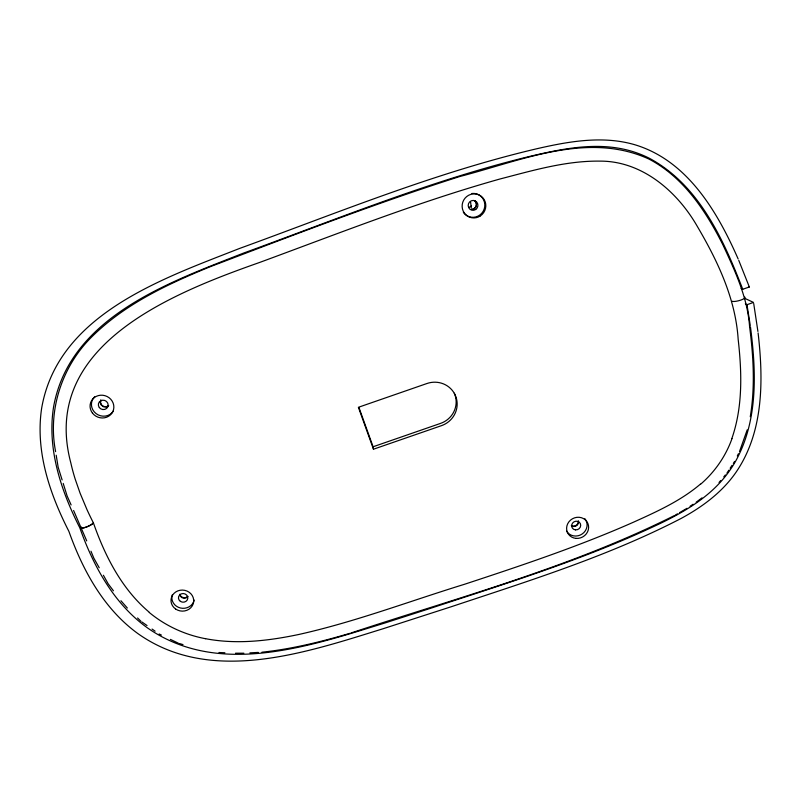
<?xml version="1.0" encoding="UTF-8"?>
<svg xmlns="http://www.w3.org/2000/svg" width="801" height="801" viewBox="0 0 801 801"><rect width="100%" height="100%" fill="white"/><g stroke="black" fill="none" stroke-linecap="round" stroke-linejoin="round"><path stroke-width="1.2" d="M750.267 416.7C755.243 386.863 753.451 356.435 749.586 326.588C747.493 297.361 734.978 270.788 722.792 244.615C705.701 210.793 683.333 176.961 648.8 158.988C587.523 131.014 520.53 160.911 460.024 176.45C375.709 203.304 293.106 235.194 210.433 266.633C167.079 284.345 123.254 304.76 90.012 338.663C61.357 368.11 47.7 411.163 55.609 451.614M747.213 429.847L739.493 451.564M731.834 438.578C742.948 406.758 741.886 372.285 738.162 339.254C735.528 298.633 717.746 261.166 697.401 226.553C677.386 191.519 642.102 160.881 599.899 161.121C565.816 160.701 532.755 170.513 500.054 178.973C418.352 201.892 339.314 233.121 259.774 262.398C172.515 293.106 39.66 345.431 70.808 462.838A216.771 209.071 3.9 0 0 75.264 479.328L80.12 493.256L86.969 509.586A353.031 344.2 -19.7 0 0 93.377 522.853A6.819 1.572 -23.1 0 1 85.977 527.168A6.808 1.572 -23.1 0 1 81.041 527.128M737.32 455.949L738.412 453.756M726.948 473.091L728.86 470.177M730.142 468.235L732.054 465.321M733.336 463.378L734.607 461.436M719.038 482.492L720.62 480.61M723.784 476.855L725.366 474.973M700.414 484.114C680.77 500.815 657.07 511.529 633.781 522.062C578.763 546.432 521.601 565.476 464.51 584.279C409.441 601.221 355.324 621.856 298.993 634.432C268.425 640.89 236.545 644.635 205.577 638.697M701.976 497.872L696.159 502.217M690.072 506.272L693.115 504.25M675.273 515.103L677.406 513.862M679.548 512.63L687.028 508.295M674.252 515.634C571.463 567.088 459.754 597.075 351.008 632.97M741.155 288.42L742.747 289.271L749.335 286.978L738.762 260.385M745.341 303.799L746.943 304.71L753.521 302.428L744.519 298.222M373.476 449.211L358.387 407.298L426.993 383.499A23.019 22.288 -21.3 0 1 455.989 397.036A23.019 22.288 -21.3 0 1 441.491 425.651L373.476 449.211L373.086 446.768L440.59 423.379A22.849 22.128 -21.3 0 0 454.297 393.201M349.817 633.341C321.051 641.831 291.804 649.05 261.927 652.214M243.864 653.205L235.524 653.205M249.882 652.875L258.312 652.414M218.993 652.525L224.891 652.765M179.474 643.533L182.998 644.605M159.149 633.991L161.401 635.073M170.413 639.398L178.303 643.173M748.474 286.528L749.335 286.978M141.987 622.017L147.034 625.541M152.08 629.055L155.114 631.178M149.386 612.344C121.912 589.286 105.111 556.305 93.437 522.983M127.349 608.039L120.941 600.74M137.572 617.992L140.976 621.306M113.422 590.778L108.165 583.809L103.389 575.238M99.204 567.739L93.817 558.107L90.974 551.218M71.119 504.94L67.154 496.059L63.199 483.404M73.602 510.487L86.718 540.895M738.152 258.963C717.556 212.105 687.979 161.442 636.144 145.141C603.714 135.169 569.131 141.326 536.89 148.726C434.893 172.646 337.642 212.826 239.459 248.49C162.483 278.758 57.872 314.242 41.652 408.2C35.174 450.973 49.652 493.686 68.886 531.343C82.793 570.362 103.76 608.9 137.972 633.651C211.114 685.426 306.222 652.515 383.038 628.755L451.614 606.617C529.271 580.735 608.129 556.254 681.06 518.477C702.377 506.923 722.552 492.034 736.339 471.799C763.824 431.339 763.463 379.664 758.096 332.936M742.747 289.271C723.463 239.389 698.973 185.101 649.711 158.458A115.404 110.258 -52.1 0 0 646.177 156.736L644.725 156.075A114.533 109.407 -52.2 0 0 639.598 153.942A114.683 109.557 -52.2 0 0 633.601 151.83A115.554 110.388 -52.1 0 0 629.015 150.478C596.485 141.717 562.402 148.746 530.392 156.235C431.999 180.015 338.042 218.753 243.154 253.236C169.271 282.292 69.957 316.936 53.637 406.568C46.818 448.61 61.026 490.713 79.81 527.819C93.457 566.317 114.223 604.405 148.265 628.455C219.734 677.696 311.609 645.616 386.192 622.597L431.929 607.869C509.236 582.437 587.443 558.287 661.035 523.083C683.994 511.949 706.692 498.592 723.323 478.828A111.149 104.28 -38 0 0 726.217 475.263A110.278 103.449 -38 0 0 729.861 470.327A110.117 103.299 -38 0 0 732.825 465.872L733.636 464.57A110.999 104.15 -38 0 0 735.568 461.296C758.227 420.525 756.274 371.714 750.467 326.918M359.048 407.769L373.086 446.768M62.128 479.949L58.173 467.293L56.2 455.228M747.093 305.541L746.993 304.981M747.143 305.822L750.257 325.406M753.711 303.539L757.916 331.424M470.577 201.882L471.298 208.09M187.784 596.775A4.646 4.305 4.8 0 1 179.674 594.592M578.512 521.161A4.566 4.265 -27.3 0 1 571.604 525.957M108.525 405.857A4.896 4.626 21.1 0 1 100.836 400.039M474.763 200.731A4.936 4.816 -65.7 0 1 472.36 209.472M744.68 297.061A6.869 1.572 -14.8 0 1 740.655 300.145A6.869 1.572 -14.8 0 1 732.154 301.276M81.041 527.128A6.819 1.572 -23.1 0 0 85.977 527.168A6.808 1.572 -23.1 0 0 93.377 522.853M205.567 638.717A120.54 113.512 4.1 0 1 149.256 612.485M731.994 438.618A104.14 97.832 -38 0 1 700.555 484.285M194.182 600.119A11.304 10.463 4.7 0 1 180.455 607.999A11.304 10.463 4.7 0 1 172.255 594.913M584.88 518.698A11.104 10.363 -27.3 0 1 582.167 533.987A11.104 10.363 -27.3 0 1 566.607 531.173M113.352 411.133A11.915 11.244 20.9 0 1 96.06 413.586A11.915 11.244 20.9 0 1 94.658 396.755M471.879 193.492A12.005 11.725 -65.4 0 1 484.405 202.002A12.005 11.725 -65.4 0 1 478.007 216.12A12.005 11.725 -65.4 0 1 463.348 212.315M578.302 521.091A4.556 4.255 -27.3 0 1 571.313 525.526M187.865 596.345A4.636 4.295 4.8 0 1 179.835 594.192M108.676 405.616A4.886 4.616 21.1 0 1 100.866 400.13M471.479 205.827A4.816 4.706 -66.6 0 1 469.166 207.169M474.592 200.64A4.926 4.816 -65.8 0 1 471.268 209.421M480.42 215.88A12.085 11.795 -65.2 0 0 479.368 195.094A12.085 11.795 -65.2 0 0 462.147 206.728A12.085 11.795 -65.2 0 0 480.42 215.88M92.425 413.046A11.985 11.304 20.9 0 0 112.901 411.464A11.985 11.304 20.9 0 0 100.546 395.223A11.985 11.304 20.9 0 0 92.425 413.046M576.059 538.382A11.164 10.423 -27.2 0 0 587.834 523.343A11.164 10.423 -27.2 0 0 568.94 521.791A11.164 10.423 -27.2 0 0 576.059 538.382M175.609 609A11.364 10.523 4.7 0 0 193.642 601.901A11.364 10.523 4.7 0 0 177.792 590.908A11.364 10.523 4.7 0 0 175.609 609M180.365 601.341A4.686 4.335 4.7 0 0 187.784 598.407A4.686 4.335 4.7 0 0 181.256 593.881A4.686 4.335 4.7 0 0 180.365 601.341M575.539 529.882A4.596 4.295 -27.3 0 0 580.375 523.684A4.596 4.295 -27.3 0 0 572.595 523.053A4.596 4.295 -27.3 0 0 575.539 529.882M99.334 407.549A4.936 4.656 20.9 0 0 107.765 406.898A4.936 4.656 20.9 0 0 102.668 400.2A4.936 4.656 20.9 0 0 99.334 407.549M475.714 209.492A4.976 4.856 -65.4 0 0 475.273 200.931A4.976 4.856 -65.4 0 0 468.185 205.737A4.976 4.856 -65.4 0 0 475.714 209.492"/></g></svg>
